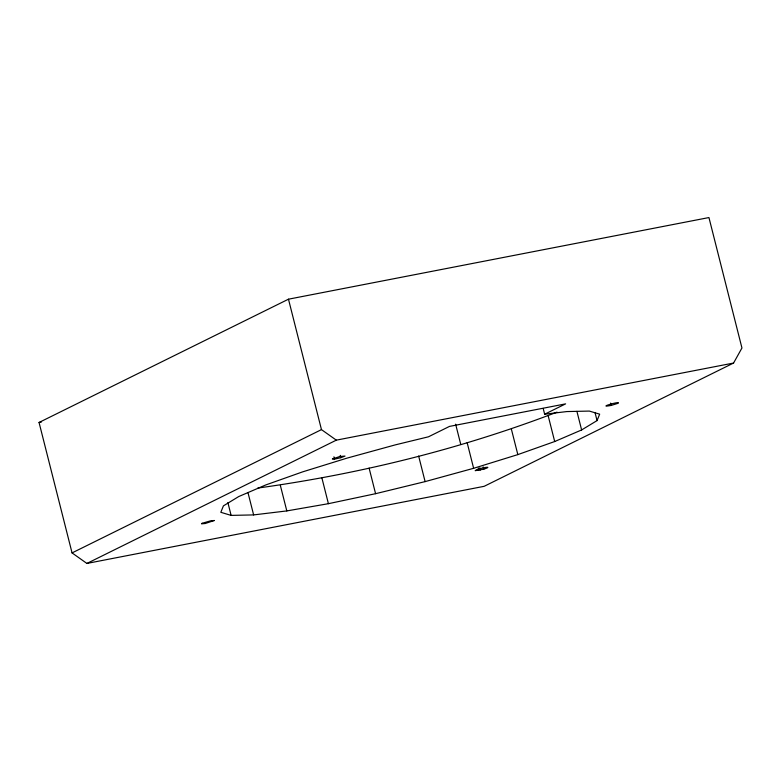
<?xml version="1.0" encoding="UTF-8"?>
<svg xmlns="http://www.w3.org/2000/svg" width="781" height="781" viewBox="0 0 781 781"><rect width="100%" height="100%" fill="white"/><g stroke="black" fill="none" stroke-linecap="round" stroke-linejoin="round"><path stroke-width="1.17" d="M544.65 414.233L565.62 403.865L449.465 426.416L428.496 436.794L395.362 444.858L346.842 458.174L302.647 471.861L265.774 484.942L238.752 496.54L223.415 505.873L220.818 512.307L231.117 515.392L253.63 514.913L286.812 510.92L328.41 503.686L375.583 493.69L425.108 481.613L473.628 468.297L517.832 454.61L554.695 441.529L581.62 429.95L597.055 420.598L599.662 414.164L589.352 411.079L566.85 411.567L544.65 414.233L543.176 408.414M733.574 363.038L741.95 347.994L708.943 217.557L288.472 299.191L39.05 422.472L72.057 552.909L86.906 563.443L484.152 486.319L733.574 363.038L336.328 440.152L86.906 563.443M72.057 552.909L321.469 429.618L336.328 440.152M257.828 488.057C359.807 473.989 460.829 448.977 557.019 412.143M340.848 457.695L345.026 456.084L339.872 456.495L332.374 458.964L334.522 459.14L340.848 457.695L340.262 455.372M483.751 469.205C496.023 465.056 476.849 468.59 475.19 470.689L483.751 469.205L483.166 466.882M611.181 405.437L618.162 403.269L618.425 402.635C615.838 402.156 596.948 407.965 611.181 405.437L610.596 403.103M39.05 422.472L41.432 422.013M594.995 412.466L597.055 420.598M576.915 411.362L581.62 429.95M548.213 415.912L554.695 441.529M511.36 429.052L517.832 454.61M479.846 467.741L480.432 470.064M478.245 468.073L478.841 470.396M467.165 442.72L473.628 468.297M455.635 424.181L460.712 444.243M418.645 456.045L425.108 481.613M369.11 468.112L375.583 493.69M333.926 456.817L334.522 459.14M288.472 299.191L321.469 429.618M321.938 478.109L328.41 503.686M280.34 485.352L286.812 510.92M248.036 492.821L253.63 514.913M227.886 502.593L231.117 515.392M202.142 523.28L201.537 523.817L205.178 523.524L214.365 520.497L210.724 520.79L202.142 523.28"/></g></svg>
